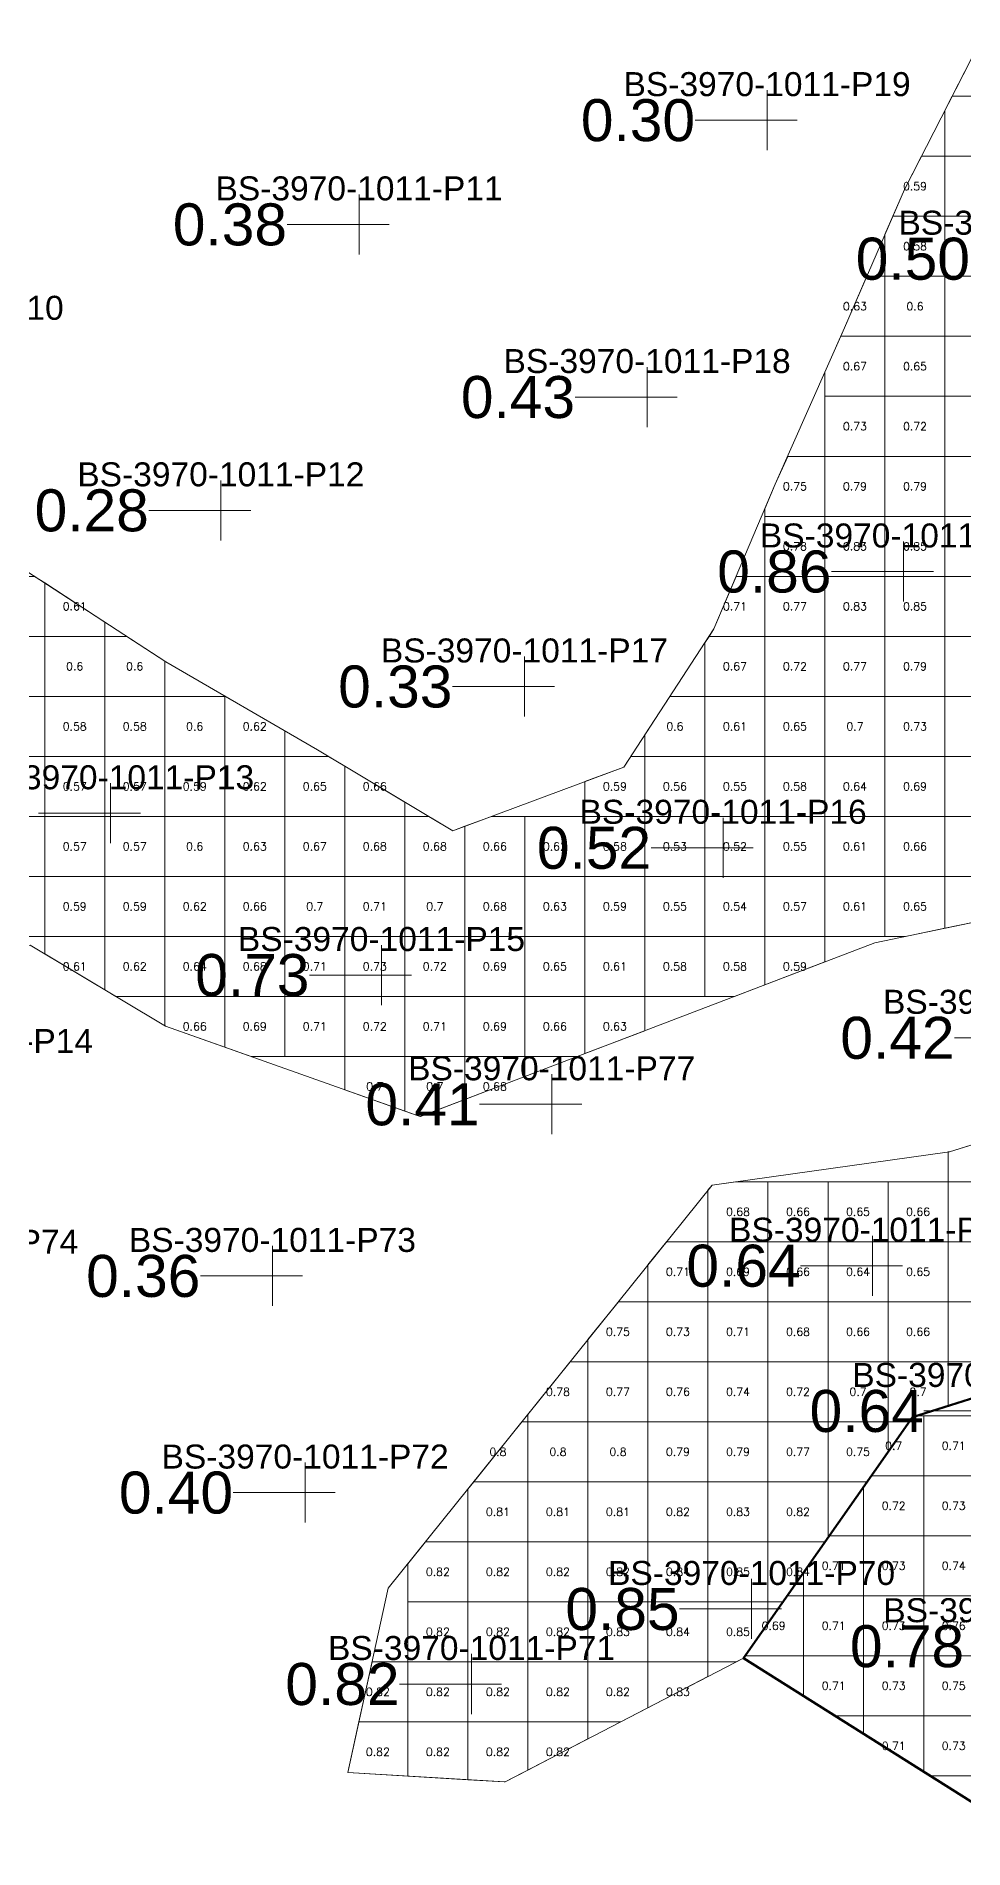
# Model space of a CAD drawing. Header units: inches. Extents: x 469759 to 470079, y 4349683 to 4349873.
# Drawn here: x 469783.58 to 469799.03, y 4349753.92 to 4349784.13 of the extents above; entities that cross this region are included whole.
import ezdxf
from ezdxf.enums import TextEntityAlignment as Align

# ---------------------------------------------------------------- set-up
doc = ezdxf.new("R2010")
doc.units = ezdxf.units.IN
doc.header["$MEASUREMENT"] = 0
for name, color, linetype, lineweight in [('孔口文字', 7, 'Continuous', 0), ('点', 7, 'Continuous', 0), ('爆区方格网', 7, 'Continuous', 0), ('线条', 7, 'Continuous', 0), ('钻孔', 7, 'Continuous', 0)]:
    doc.layers.add(name, color=color, linetype=linetype, lineweight=lineweight)
doc.styles.add('3dmine_textStyle_1', font='txt.shx', dxfattribs={"height": 1, "bigfont": 'gbcbig.shx'})
doc.styles.add('3dmine_textStyle_2', font='arial.ttf', dxfattribs={"height": 1})

msp = doc.modelspace()

# ---------------------------------------------------------------- hatches: boundary and pattern name
at = {"layer": '钻孔', "linetype": 'Continuous', "lineweight": 0, "true_color": 0x808080, "extrusion": (0, 1, 0)}
for points in [[(-469796.757, 3960.41), (-469795.757, 3960.41), (-469795.757, 3972.41), (-469796.757, 3972.41)], [(-469789.959, 3960.31), (-469788.959, 3960.31), (-469788.959, 3972.31), (-469789.959, 3972.31)], [(-469794.758, 3960.39), (-469793.758, 3960.39), (-469793.758, 3972.39), (-469794.758, 3972.39)], [(-469787.656, 3960.25), (-469786.656, 3960.25), (-469786.656, 3972.25), (-469787.656, 3972.25)], [(-469792.714, 3960.28), (-469791.714, 3960.28), (-469791.714, 3972.28), (-469792.714, 3972.28)], [(-469793.168, 3960.64), (-469792.168, 3960.64), (-469792.168, 3972.64), (-469793.168, 3972.64)], [(-469788.515, 3960.32), (-469787.515, 3960.32), (-469787.515, 3972.32), (-469788.515, 3972.32)], [(-469789.06, 3960.25), (-469788.06, 3960.25), (-469788.06, 3972.25), (-469789.06, 3972.25)]]:
    msp.add_hatch(color=8, dxfattribs=at).paths.add_polyline_path(points, flags=0)
at = {"layer": '钻孔', "linetype": 'Continuous', "lineweight": 0, "true_color": 0x00ffff, "extrusion": (0, 1, 0)}
for points in [[(-469799.029, 3959.64), (-469798.029, 3959.64), (-469798.029, 3972.64), (-469799.029, 3972.64)], [(-469785.819, 3960.01), (-469784.819, 3960.01), (-469784.819, 3972.01), (-469785.819, 3972.01)], [(-469796.025, 3960.44), (-469795.025, 3960.44), (-469795.025, 3972.44), (-469796.025, 3972.44)], [(-469790.332, 3959.99), (-469789.332, 3959.99), (-469789.332, 3971.99), (-469790.332, 3971.99)], [(-469798.515, 3960.88), (-469797.515, 3960.88), (-469797.515, 3972.88), (-469798.515, 3972.88)], [(-469796.499, 3960.69), (-469795.499, 3960.69), (-469795.499, 3972.69), (-469796.499, 3972.69)], [(-469791.833, 3960.33), (-469790.833, 3960.33), (-469790.833, 3972.33), (-469791.833, 3972.33)]]:
    msp.add_hatch(color=4, dxfattribs=at).paths.add_polyline_path(points, flags=0)

# ---------------------------------------------------------------- linework, layer by layer
at = {"color": 4, "linetype": 'Continuous', "lineweight": 0, "true_color": 0x00ffff}
for points, elevation in [([(469799.27, 4349783.96), (469798.047, 4349781.574), (469797.047, 4349779.268), (469795.894, 4349776.662), (469794.872, 4349774.25), (469793.37, 4349771.948), (469790.523, 4349770.888), (469788.267, 4349772.235), (469785.738, 4349773.703), (469783.181, 4349775.37), (469780.676, 4349776.758), (469780.949, 4349773.702), (469779.479, 4349770.037), (469778.32, 4349768.513), (469778.32, 4349768.513)], 3972.289), ([(469778.32, 4349768.513), (469779.831, 4349768.202), (469783.477, 4349768.981), (469785.733, 4349767.634), (469789.979, 4349766.126), (469797.553, 4349769.021), (469801.321, 4349769.803)], 3972.289), ([(469789.446, 4349758.265), (469788.771, 4349755.193), (469791.392, 4349755.038), (469795.365, 4349757.103), (469798.18, 4349761.115), (469799.201, 4349761.438), (469802.316, 4349762.423), (469805.674, 4349763.484), (469808.366, 4349764.758), (469806.853, 4349766.431), (469804.861, 4349767.396), (469801.301, 4349766.314), (469798.797, 4349765.539), (469794.841, 4349764.985), (469789.446, 4349758.265), (469789.446, 4349758.265)], 3972.29)]:
    msp.add_lwpolyline(points, dxfattribs=dict(at, elevation=elevation))
at = {"color": 5, "linetype": 'Continuous', "lineweight": 50, "elevation": 1987.297}
msp.add_lwpolyline([(469805.674, 4349763.484), (469798.18, 4349761.115), (469795.365, 4349757.103), (469800.409, 4349753.925)], dxfattribs=at)
at = {"layer": '点', "color": 138, "linetype": 'Continuous', "lineweight": 0, "true_color": 0x004c4c}
for points, elevation in [([(469795.757, 4349782.229), (469795.757, 4349783.229)], 3972.41), ([(469796.257, 4349782.729), (469795.257, 4349782.729)], 3972.41), ([(469788.959, 4349780.492), (469788.959, 4349781.492)], 3972.31), ([(469789.459, 4349780.992), (469788.459, 4349780.992)], 3972.31), ([(469793.758, 4349777.615), (469793.758, 4349778.615)], 3972.39), ([(469794.258, 4349778.115), (469793.258, 4349778.115)], 3972.39), ([(469786.656, 4349775.727), (469786.656, 4349776.727)], 3972.25), ([(469787.156, 4349776.227), (469786.156, 4349776.227)], 3972.25), ([(469798.029, 4349774.708), (469798.029, 4349775.708)], 3972.64), ([(469798.529, 4349775.208), (469797.529, 4349775.208)], 3972.64), ([(469791.714, 4349772.792), (469791.714, 4349773.792)], 3972.28), ([(469792.214, 4349773.292), (469791.214, 4349773.292)], 3972.28), ([(469784.819, 4349770.679), (469784.819, 4349771.679)], 3972.01), ([(469785.319, 4349771.179), (469784.319, 4349771.179)], 3972.01), ([(469795.025, 4349770.104), (469795.025, 4349771.104)], 3972.44), ([(469795.525, 4349770.604), (469794.525, 4349770.604)], 3972.44), ([(469789.332, 4349767.984), (469789.332, 4349768.984)], 3971.99), ([(469789.832, 4349768.484), (469788.832, 4349768.484)], 3971.99), ([(469792.168, 4349765.83), (469792.168, 4349766.83)], 3972.64), ([(469792.668, 4349766.33), (469791.668, 4349766.33)], 3972.64), ([(469787.515, 4349762.97), (469787.515, 4349763.97)], 3972.32), ([(469797.515, 4349763.14), (469797.515, 4349764.14)], 3972.88), ([(469798.015, 4349763.64), (469797.015, 4349763.64)], 3972.88), ([(469788.015, 4349763.47), (469787.015, 4349763.47)], 3972.32), ([(469788.06, 4349759.36), (469788.06, 4349760.36)], 3972.25), ([(469788.56, 4349759.86), (469787.56, 4349759.86)], 3972.25), ([(469795.499, 4349757.42), (469795.499, 4349758.42)], 3972.69), ([(469795.999, 4349757.92), (469794.999, 4349757.92)], 3972.69), ([(469790.833, 4349756.17), (469790.833, 4349757.17)], 3972.33), ([(469791.333, 4349756.67), (469790.333, 4349756.67)], 3972.33)]:
    msp.add_lwpolyline(points, dxfattribs=dict(at, elevation=elevation))
at = {"layer": '爆区方格网', "color": 4, "linetype": 'Continuous', "lineweight": 0, "true_color": 0x00ffff}
for points, elevation in [([(469799.721, 4349783.127), (469798.842, 4349783.127), (469799.27, 4349783.96), (469799.368, 4349784.127), (469799.721, 4349784.127), (469799.721, 4349783.127)], 3973.48), ([(469799.721, 4349782.127), (469798.721, 4349782.127), (469798.721, 4349782.889), (469798.842, 4349783.127), (469799.721, 4349783.127), (469799.721, 4349782.127)], 3973.48), ([(469798.721, 4349781.127), (469797.853, 4349781.127), (469798.047, 4349781.574), (469798.33, 4349782.127), (469798.721, 4349782.127), (469798.721, 4349781.127)], 3973.48), ([(469799.721, 4349781.127), (469798.721, 4349781.127), (469798.721, 4349782.127), (469799.721, 4349782.127), (469799.721, 4349781.127)], 3973.48), ([(469798.721, 4349780.127), (469797.721, 4349780.127), (469797.721, 4349780.822), (469797.853, 4349781.127), (469798.721, 4349781.127), (469798.721, 4349780.127)], 3973.48), ([(469799.721, 4349780.127), (469798.721, 4349780.127), (469798.721, 4349781.127), (469799.721, 4349781.127), (469799.721, 4349780.127)], 3973.48), ([(469797.721, 4349779.127), (469796.985, 4349779.127), (469797.047, 4349779.268), (469797.42, 4349780.127), (469797.721, 4349780.127), (469797.721, 4349779.127)], 3973.48), ([(469798.721, 4349779.127), (469797.721, 4349779.127), (469797.721, 4349780.127), (469798.721, 4349780.127), (469798.721, 4349779.127)], 3973.48), ([(469799.721, 4349779.127), (469798.721, 4349779.127), (469798.721, 4349780.127), (469799.721, 4349780.127), (469799.721, 4349779.127)], 3973.48), ([(469797.721, 4349778.127), (469796.721, 4349778.127), (469796.721, 4349778.53), (469796.985, 4349779.127), (469797.721, 4349779.127), (469797.721, 4349778.127)], 3973.48), ([(469798.721, 4349778.127), (469797.721, 4349778.127), (469797.721, 4349779.127), (469798.721, 4349779.127), (469798.721, 4349778.127)], 3973.48), ([(469799.721, 4349778.127), (469798.721, 4349778.127), (469798.721, 4349779.127), (469799.721, 4349779.127), (469799.721, 4349778.127)], 3973.48), ([(469797.721, 4349777.127), (469796.721, 4349777.127), (469796.721, 4349778.127), (469797.721, 4349778.127), (469797.721, 4349777.127)], 3973.48), ([(469798.721, 4349777.127), (469797.721, 4349777.127), (469797.721, 4349778.127), (469798.721, 4349778.127), (469798.721, 4349777.127)], 3973.48), ([(469799.721, 4349777.127), (469798.721, 4349777.127), (469798.721, 4349778.127), (469799.721, 4349778.127), (469799.721, 4349777.127)], 3973.48), ([(469796.721, 4349776.127), (469795.721, 4349776.127), (469795.721, 4349776.254), (469795.894, 4349776.662), (469796.1, 4349777.127), (469796.721, 4349777.127), (469796.721, 4349776.127)], 3973.48), ([(469797.721, 4349776.127), (469796.721, 4349776.127), (469796.721, 4349777.127), (469797.721, 4349777.127), (469797.721, 4349776.127)], 3973.48), ([(469798.721, 4349776.127), (469797.721, 4349776.127), (469797.721, 4349777.127), (469798.721, 4349777.127), (469798.721, 4349776.127)], 3973.48), ([(469799.721, 4349776.127), (469798.721, 4349776.127), (469798.721, 4349777.127), (469799.721, 4349777.127), (469799.721, 4349776.127)], 3973.48), ([(469796.721, 4349775.127), (469795.721, 4349775.127), (469795.721, 4349776.127), (469796.721, 4349776.127), (469796.721, 4349775.127)], 3973.48), ([(469797.721, 4349775.127), (469796.721, 4349775.127), (469796.721, 4349776.127), (469797.721, 4349776.127), (469797.721, 4349775.127)], 3973.48), ([(469798.721, 4349775.127), (469797.721, 4349775.127), (469797.721, 4349776.127), (469798.721, 4349776.127), (469798.721, 4349775.127)], 3973.48), ([(469799.721, 4349775.127), (469798.721, 4349775.127), (469798.721, 4349776.127), (469799.721, 4349776.127), (469799.721, 4349775.127)], 3973.48), ([(469783.721, 4349775.018), (469783.721, 4349774.127), (469782.721, 4349774.127), (469782.721, 4349775.127), (469783.554, 4349775.127), (469783.721, 4349775.018)], 3973.48), ([(469795.721, 4349774.127), (469794.791, 4349774.127), (469794.872, 4349774.25), (469795.243, 4349775.127), (469795.721, 4349775.127), (469795.721, 4349774.127)], 3973.48), ([(469796.721, 4349774.127), (469795.721, 4349774.127), (469795.721, 4349775.127), (469796.721, 4349775.127), (469796.721, 4349774.127)], 3973.48), ([(469797.721, 4349774.127), (469796.721, 4349774.127), (469796.721, 4349775.127), (469797.721, 4349775.127), (469797.721, 4349774.127)], 3973.48), ([(469798.721, 4349774.127), (469797.721, 4349774.127), (469797.721, 4349775.127), (469798.721, 4349775.127), (469798.721, 4349774.127)], 3973.48), ([(469799.721, 4349774.127), (469798.721, 4349774.127), (469798.721, 4349775.127), (469799.721, 4349775.127), (469799.721, 4349774.127)], 3973.48), ([(469784.721, 4349774.366), (469784.721, 4349774.127), (469783.721, 4349774.127), (469783.721, 4349775.018), (469784.721, 4349774.366)], 3973.48), ([(469783.721, 4349773.127), (469782.721, 4349773.127), (469782.721, 4349774.127), (469783.721, 4349774.127), (469783.721, 4349773.127)], 3973.48), ([(469784.721, 4349773.127), (469783.721, 4349773.127), (469783.721, 4349774.127), (469784.721, 4349774.127), (469784.721, 4349773.127)], 3973.48), ([(469785.721, 4349773.714), (469785.721, 4349773.127), (469784.721, 4349773.127), (469784.721, 4349774.127), (469785.087, 4349774.127), (469785.721, 4349773.714)], 3973.48), ([(469795.721, 4349773.127), (469794.721, 4349773.127), (469794.721, 4349774.019), (469794.791, 4349774.127), (469795.721, 4349774.127), (469795.721, 4349773.127)], 3973.48), ([(469796.721, 4349773.127), (469795.721, 4349773.127), (469795.721, 4349774.127), (469796.721, 4349774.127), (469796.721, 4349773.127)], 3973.48), ([(469797.721, 4349773.127), (469796.721, 4349773.127), (469796.721, 4349774.127), (469797.721, 4349774.127), (469797.721, 4349773.127)], 3973.48), ([(469798.721, 4349773.127), (469797.721, 4349773.127), (469797.721, 4349774.127), (469798.721, 4349774.127), (469798.721, 4349773.127)], 3973.48), ([(469799.721, 4349773.127), (469798.721, 4349773.127), (469798.721, 4349774.127), (469799.721, 4349774.127), (469799.721, 4349773.127)], 3973.48), ([(469783.721, 4349772.127), (469782.721, 4349772.127), (469782.721, 4349773.127), (469783.721, 4349773.127), (469783.721, 4349772.127)], 3973.48), ([(469784.721, 4349772.127), (469783.721, 4349772.127), (469783.721, 4349773.127), (469784.721, 4349773.127), (469784.721, 4349772.127)], 3973.48), ([(469785.721, 4349772.127), (469784.721, 4349772.127), (469784.721, 4349773.127), (469785.721, 4349773.127), (469785.721, 4349772.127)], 3973.48), ([(469786.721, 4349772.127), (469785.721, 4349772.127), (469785.721, 4349773.127), (469786.721, 4349773.127), (469786.721, 4349772.127)], 3973.48), ([(469787.721, 4349772.552), (469787.721, 4349772.127), (469786.721, 4349772.127), (469786.721, 4349773.127), (469786.73, 4349773.127), (469787.721, 4349772.552)], 3973.48), ([(469794.721, 4349772.127), (469793.721, 4349772.127), (469793.721, 4349772.486), (469794.139, 4349773.127), (469794.721, 4349773.127), (469794.721, 4349772.127)], 3973.48), ([(469795.721, 4349772.127), (469794.721, 4349772.127), (469794.721, 4349773.127), (469795.721, 4349773.127), (469795.721, 4349772.127)], 3973.48), ([(469796.721, 4349772.127), (469795.721, 4349772.127), (469795.721, 4349773.127), (469796.721, 4349773.127), (469796.721, 4349772.127)], 3973.48), ([(469797.721, 4349772.127), (469796.721, 4349772.127), (469796.721, 4349773.127), (469797.721, 4349773.127), (469797.721, 4349772.127)], 3973.48), ([(469798.721, 4349772.127), (469797.721, 4349772.127), (469797.721, 4349773.127), (469798.721, 4349773.127), (469798.721, 4349772.127)], 3973.48), ([(469799.721, 4349772.127), (469798.721, 4349772.127), (469798.721, 4349773.127), (469799.721, 4349773.127), (469799.721, 4349772.127)], 3973.48), ([(469783.721, 4349771.127), (469782.721, 4349771.127), (469782.721, 4349772.127), (469783.721, 4349772.127), (469783.721, 4349771.127)], 3973.48), ([(469784.721, 4349771.127), (469783.721, 4349771.127), (469783.721, 4349772.127), (469784.721, 4349772.127), (469784.721, 4349771.127)], 3973.48), ([(469785.721, 4349771.127), (469784.721, 4349771.127), (469784.721, 4349772.127), (469785.721, 4349772.127), (469785.721, 4349771.127)], 3973.48), ([(469786.721, 4349771.127), (469785.721, 4349771.127), (469785.721, 4349772.127), (469786.721, 4349772.127), (469786.721, 4349771.127)], 3973.48), ([(469787.721, 4349771.127), (469786.721, 4349771.127), (469786.721, 4349772.127), (469787.721, 4349772.127), (469787.721, 4349771.127)], 3973.48), ([(469788.721, 4349771.964), (469788.721, 4349771.127), (469787.721, 4349771.127), (469787.721, 4349772.127), (469788.448, 4349772.127), (469788.721, 4349771.964)], 3973.48), ([(469793.721, 4349771.127), (469792.721, 4349771.127), (469792.721, 4349771.706), (469793.37, 4349771.948), (469793.487, 4349772.127), (469793.721, 4349772.127), (469793.721, 4349771.127)], 3973.48), ([(469794.721, 4349771.127), (469793.721, 4349771.127), (469793.721, 4349772.127), (469794.721, 4349772.127), (469794.721, 4349771.127)], 3973.48), ([(469795.721, 4349771.127), (469794.721, 4349771.127), (469794.721, 4349772.127), (469795.721, 4349772.127), (469795.721, 4349771.127)], 3973.48), ([(469796.721, 4349771.127), (469795.721, 4349771.127), (469795.721, 4349772.127), (469796.721, 4349772.127), (469796.721, 4349771.127)], 3973.48), ([(469797.721, 4349771.127), (469796.721, 4349771.127), (469796.721, 4349772.127), (469797.721, 4349772.127), (469797.721, 4349771.127)], 3973.48), ([(469798.721, 4349771.127), (469797.721, 4349771.127), (469797.721, 4349772.127), (469798.721, 4349772.127), (469798.721, 4349771.127)], 3973.48), ([(469799.721, 4349771.127), (469798.721, 4349771.127), (469798.721, 4349772.127), (469799.721, 4349772.127), (469799.721, 4349771.127)], 3973.48), ([(469789.721, 4349771.367), (469789.721, 4349771.127), (469788.721, 4349771.127), (469788.721, 4349771.964), (469789.721, 4349771.367)], 3973.48), ([(469783.721, 4349770.127), (469782.721, 4349770.127), (469782.721, 4349771.127), (469783.721, 4349771.127), (469783.721, 4349770.127)], 3973.48), ([(469784.721, 4349770.127), (469783.721, 4349770.127), (469783.721, 4349771.127), (469784.721, 4349771.127), (469784.721, 4349770.127)], 3973.48), ([(469785.721, 4349770.127), (469784.721, 4349770.127), (469784.721, 4349771.127), (469785.721, 4349771.127), (469785.721, 4349770.127)], 3973.48), ([(469786.721, 4349770.127), (469785.721, 4349770.127), (469785.721, 4349771.127), (469786.721, 4349771.127), (469786.721, 4349770.127)], 3973.48), ([(469787.721, 4349770.127), (469786.721, 4349770.127), (469786.721, 4349771.127), (469787.721, 4349771.127), (469787.721, 4349770.127)], 3973.48), ([(469788.721, 4349770.127), (469787.721, 4349770.127), (469787.721, 4349771.127), (469788.721, 4349771.127), (469788.721, 4349770.127)], 3973.48), ([(469789.721, 4349770.127), (469788.721, 4349770.127), (469788.721, 4349771.127), (469789.721, 4349771.127), (469789.721, 4349770.127)], 3973.48), ([(469790.523, 4349770.888), (469790.721, 4349770.962), (469790.721, 4349770.127), (469789.721, 4349770.127), (469789.721, 4349771.127), (469790.123, 4349771.127), (469790.523, 4349770.888)], 3973.48), ([(469791.721, 4349770.127), (469790.721, 4349770.127), (469790.721, 4349770.962), (469791.164, 4349771.127), (469791.721, 4349771.127), (469791.721, 4349770.127)], 3973.48), ([(469792.721, 4349770.127), (469791.721, 4349770.127), (469791.721, 4349771.127), (469792.721, 4349771.127), (469792.721, 4349770.127)], 3973.48), ([(469793.721, 4349770.127), (469792.721, 4349770.127), (469792.721, 4349771.127), (469793.721, 4349771.127), (469793.721, 4349770.127)], 3973.48), ([(469794.721, 4349770.127), (469793.721, 4349770.127), (469793.721, 4349771.127), (469794.721, 4349771.127), (469794.721, 4349770.127)], 3973.48), ([(469795.721, 4349770.127), (469794.721, 4349770.127), (469794.721, 4349771.127), (469795.721, 4349771.127), (469795.721, 4349770.127)], 3973.48), ([(469796.721, 4349770.127), (469795.721, 4349770.127), (469795.721, 4349771.127), (469796.721, 4349771.127), (469796.721, 4349770.127)], 3973.48), ([(469797.721, 4349770.127), (469796.721, 4349770.127), (469796.721, 4349771.127), (469797.721, 4349771.127), (469797.721, 4349770.127)], 3973.48), ([(469798.721, 4349770.127), (469797.721, 4349770.127), (469797.721, 4349771.127), (469798.721, 4349771.127), (469798.721, 4349770.127)], 3973.48), ([(469799.721, 4349770.127), (469798.721, 4349770.127), (469798.721, 4349771.127), (469799.721, 4349771.127), (469799.721, 4349770.127)], 3973.48), ([(469783.721, 4349769.127), (469782.721, 4349769.127), (469782.721, 4349770.127), (469783.721, 4349770.127), (469783.721, 4349769.127)], 3973.48), ([(469784.721, 4349769.127), (469783.721, 4349769.127), (469783.721, 4349770.127), (469784.721, 4349770.127), (469784.721, 4349769.127)], 3973.48), ([(469785.721, 4349769.127), (469784.721, 4349769.127), (469784.721, 4349770.127), (469785.721, 4349770.127), (469785.721, 4349769.127)], 3973.48), ([(469786.721, 4349769.127), (469785.721, 4349769.127), (469785.721, 4349770.127), (469786.721, 4349770.127), (469786.721, 4349769.127)], 3973.48), ([(469787.721, 4349769.127), (469786.721, 4349769.127), (469786.721, 4349770.127), (469787.721, 4349770.127), (469787.721, 4349769.127)], 3973.48), ([(469788.721, 4349769.127), (469787.721, 4349769.127), (469787.721, 4349770.127), (469788.721, 4349770.127), (469788.721, 4349769.127)], 3973.48), ([(469789.721, 4349769.127), (469788.721, 4349769.127), (469788.721, 4349770.127), (469789.721, 4349770.127), (469789.721, 4349769.127)], 3973.48), ([(469790.721, 4349769.127), (469789.721, 4349769.127), (469789.721, 4349770.127), (469790.721, 4349770.127), (469790.721, 4349769.127)], 3973.48), ([(469791.721, 4349769.127), (469790.721, 4349769.127), (469790.721, 4349770.127), (469791.721, 4349770.127), (469791.721, 4349769.127)], 3973.48), ([(469792.721, 4349769.127), (469791.721, 4349769.127), (469791.721, 4349770.127), (469792.721, 4349770.127), (469792.721, 4349769.127)], 3973.48), ([(469793.721, 4349769.127), (469792.721, 4349769.127), (469792.721, 4349770.127), (469793.721, 4349770.127), (469793.721, 4349769.127)], 3973.48), ([(469794.721, 4349769.127), (469793.721, 4349769.127), (469793.721, 4349770.127), (469794.721, 4349770.127), (469794.721, 4349769.127)], 3973.48), ([(469795.721, 4349769.127), (469794.721, 4349769.127), (469794.721, 4349770.127), (469795.721, 4349770.127), (469795.721, 4349769.127)], 3973.48), ([(469796.721, 4349769.127), (469795.721, 4349769.127), (469795.721, 4349770.127), (469796.721, 4349770.127), (469796.721, 4349769.127)], 3973.48), ([(469797.721, 4349769.127), (469796.721, 4349769.127), (469796.721, 4349770.127), (469797.721, 4349770.127), (469797.721, 4349769.127)], 3973.48), ([(469798.721, 4349769.263), (469798.063, 4349769.127), (469797.721, 4349769.127), (469797.721, 4349770.127), (469798.721, 4349770.127), (469798.721, 4349769.263)], 3973.48), ([(469799.721, 4349769.471), (469798.721, 4349769.263), (469798.721, 4349770.127), (469799.721, 4349770.127), (469799.721, 4349769.471)], 3973.48), ([(469784.721, 4349768.239), (469783.721, 4349768.836), (469783.721, 4349769.127), (469784.721, 4349769.127), (469784.721, 4349768.239)], 3973.48), ([(469785.721, 4349768.127), (469784.908, 4349768.127), (469784.721, 4349768.239), (469784.721, 4349769.127), (469785.721, 4349769.127), (469785.721, 4349768.127)], 3973.48), ([(469786.721, 4349768.127), (469785.721, 4349768.127), (469785.721, 4349769.127), (469786.721, 4349769.127), (469786.721, 4349768.127)], 3973.48), ([(469787.721, 4349768.127), (469786.721, 4349768.127), (469786.721, 4349769.127), (469787.721, 4349769.127), (469787.721, 4349768.127)], 3973.48), ([(469788.721, 4349768.127), (469787.721, 4349768.127), (469787.721, 4349769.127), (469788.721, 4349769.127), (469788.721, 4349768.127)], 3973.48), ([(469789.721, 4349768.127), (469788.721, 4349768.127), (469788.721, 4349769.127), (469789.721, 4349769.127), (469789.721, 4349768.127)], 3973.48), ([(469790.721, 4349768.127), (469789.721, 4349768.127), (469789.721, 4349769.127), (469790.721, 4349769.127), (469790.721, 4349768.127)], 3973.48), ([(469791.721, 4349768.127), (469790.721, 4349768.127), (469790.721, 4349769.127), (469791.721, 4349769.127), (469791.721, 4349768.127)], 3973.48), ([(469792.721, 4349768.127), (469791.721, 4349768.127), (469791.721, 4349769.127), (469792.721, 4349769.127), (469792.721, 4349768.127)], 3973.48), ([(469793.721, 4349768.127), (469792.721, 4349768.127), (469792.721, 4349769.127), (469793.721, 4349769.127), (469793.721, 4349768.127)], 3973.48), ([(469794.721, 4349768.127), (469793.721, 4349768.127), (469793.721, 4349769.127), (469794.721, 4349769.127), (469794.721, 4349768.127)], 3973.48), ([(469795.721, 4349768.321), (469795.214, 4349768.127), (469794.721, 4349768.127), (469794.721, 4349769.127), (469795.721, 4349769.127), (469795.721, 4349768.321)], 3973.48), ([(469796.721, 4349768.703), (469795.721, 4349768.321), (469795.721, 4349769.127), (469796.721, 4349769.127), (469796.721, 4349768.703)], 3973.48), ([(469786.721, 4349767.283), (469785.733, 4349767.634), (469785.721, 4349767.642), (469785.721, 4349768.127), (469786.721, 4349768.127), (469786.721, 4349767.283)], 3973.48), ([(469787.721, 4349767.127), (469787.161, 4349767.127), (469786.721, 4349767.283), (469786.721, 4349768.127), (469787.721, 4349768.127), (469787.721, 4349767.127)], 3973.48), ([(469788.721, 4349767.127), (469787.721, 4349767.127), (469787.721, 4349768.127), (469788.721, 4349768.127), (469788.721, 4349767.127)], 3973.48), ([(469789.721, 4349767.127), (469788.721, 4349767.127), (469788.721, 4349768.127), (469789.721, 4349768.127), (469789.721, 4349767.127)], 3973.48), ([(469790.721, 4349767.127), (469789.721, 4349767.127), (469789.721, 4349768.127), (469790.721, 4349768.127), (469790.721, 4349767.127)], 3973.48), ([(469791.721, 4349767.127), (469790.721, 4349767.127), (469790.721, 4349768.127), (469791.721, 4349768.127), (469791.721, 4349767.127)], 3973.48), ([(469792.721, 4349767.174), (469792.597, 4349767.127), (469791.721, 4349767.127), (469791.721, 4349768.127), (469792.721, 4349768.127), (469792.721, 4349767.174)], 3973.48), ([(469793.721, 4349767.556), (469792.721, 4349767.174), (469792.721, 4349768.127), (469793.721, 4349768.127), (469793.721, 4349767.556)], 3973.48), ([(469789.721, 4349766.218), (469788.721, 4349766.573), (469788.721, 4349767.127), (469789.721, 4349767.127), (469789.721, 4349766.218)], 3973.48), ([(469790.721, 4349766.41), (469789.981, 4349766.127), (469789.976, 4349766.127), (469789.721, 4349766.218), (469789.721, 4349767.127), (469790.721, 4349767.127), (469790.721, 4349766.41)], 3973.48), ([(469791.721, 4349766.792), (469790.721, 4349766.41), (469790.721, 4349767.127), (469791.721, 4349767.127), (469791.721, 4349766.792)], 3973.48), ([(469799.772, 4349765.039), (469798.772, 4349765.039), (469798.772, 4349765.536), (469798.797, 4349765.539), (469799.772, 4349765.841), (469799.772, 4349765.039)], 3972.33), ([(469795.772, 4349764.039), (469794.772, 4349764.039), (469794.772, 4349764.899), (469794.841, 4349764.985), (469795.228, 4349765.039), (469795.772, 4349765.039), (469795.772, 4349764.039)], 3972.33), ([(469796.772, 4349764.039), (469795.772, 4349764.039), (469795.772, 4349765.039), (469796.772, 4349765.039), (469796.772, 4349764.039)], 3972.33), ([(469797.772, 4349764.039), (469796.772, 4349764.039), (469796.772, 4349765.039), (469797.772, 4349765.039), (469797.772, 4349764.039)], 3972.33), ([(469798.772, 4349764.039), (469797.772, 4349764.039), (469797.772, 4349765.039), (469798.772, 4349765.039), (469798.772, 4349764.039)], 3972.33), ([(469799.772, 4349764.039), (469798.772, 4349764.039), (469798.772, 4349765.039), (469799.772, 4349765.039), (469799.772, 4349764.039)], 3972.33), ([(469794.772, 4349763.039), (469793.772, 4349763.039), (469793.772, 4349763.654), (469794.082, 4349764.039), (469794.772, 4349764.039), (469794.772, 4349763.039)], 3972.33), ([(469795.772, 4349763.039), (469794.772, 4349763.039), (469794.772, 4349764.039), (469795.772, 4349764.039), (469795.772, 4349763.039)], 3972.33), ([(469796.772, 4349763.039), (469795.772, 4349763.039), (469795.772, 4349764.039), (469796.772, 4349764.039), (469796.772, 4349763.039)], 3972.33), ([(469797.772, 4349763.039), (469796.772, 4349763.039), (469796.772, 4349764.039), (469797.772, 4349764.039), (469797.772, 4349763.039)], 3972.33), ([(469798.772, 4349763.039), (469797.772, 4349763.039), (469797.772, 4349764.039), (469798.772, 4349764.039), (469798.772, 4349763.039)], 3972.33), ([(469799.772, 4349763.039), (469798.772, 4349763.039), (469798.772, 4349764.039), (469799.772, 4349764.039), (469799.772, 4349763.039)], 3972.33), ([(469793.772, 4349762.039), (469792.772, 4349762.039), (469792.772, 4349762.408), (469793.279, 4349763.039), (469793.772, 4349763.039), (469793.772, 4349762.039)], 3972.33), ([(469794.772, 4349762.039), (469793.772, 4349762.039), (469793.772, 4349763.039), (469794.772, 4349763.039), (469794.772, 4349762.039)], 3972.33), ([(469795.772, 4349762.039), (469794.772, 4349762.039), (469794.772, 4349763.039), (469795.772, 4349763.039), (469795.772, 4349762.039)], 3972.33), ([(469796.772, 4349762.039), (469795.772, 4349762.039), (469795.772, 4349763.039), (469796.772, 4349763.039), (469796.772, 4349762.039)], 3972.33), ([(469797.772, 4349762.039), (469796.772, 4349762.039), (469796.772, 4349763.039), (469797.772, 4349763.039), (469797.772, 4349762.039)], 3972.33), ([(469798.772, 4349762.039), (469797.772, 4349762.039), (469797.772, 4349763.039), (469798.772, 4349763.039), (469798.772, 4349762.039)], 3972.33), ([(469799.772, 4349762.039), (469798.772, 4349762.039), (469798.772, 4349763.039), (469799.772, 4349763.039), (469799.772, 4349762.039)], 3972.33), ([(469792.772, 4349761.039), (469791.772, 4349761.039), (469791.772, 4349761.163), (469792.476, 4349762.039), (469792.772, 4349762.039), (469792.772, 4349761.039)], 3972.33), ([(469793.772, 4349761.039), (469792.772, 4349761.039), (469792.772, 4349762.039), (469793.772, 4349762.039), (469793.772, 4349761.039)], 3972.33), ([(469794.772, 4349761.039), (469793.772, 4349761.039), (469793.772, 4349762.039), (469794.772, 4349762.039), (469794.772, 4349761.039)], 3972.33), ([(469795.772, 4349761.039), (469794.772, 4349761.039), (469794.772, 4349762.039), (469795.772, 4349762.039), (469795.772, 4349761.039)], 3972.33), ([(469796.772, 4349761.039), (469795.772, 4349761.039), (469795.772, 4349762.039), (469796.772, 4349762.039), (469796.772, 4349761.039)], 3972.33), ([(469797.772, 4349761.039), (469796.772, 4349761.039), (469796.772, 4349762.039), (469797.772, 4349762.039), (469797.772, 4349761.039)], 3972.33), ([(469798.772, 4349761.303), (469798.18, 4349761.115), (469798.126, 4349761.039), (469797.772, 4349761.039), (469797.772, 4349762.039), (469798.772, 4349762.039), (469798.772, 4349761.303)], 3972.33), ([(469799.772, 4349761.619), (469799.201, 4349761.438), (469798.772, 4349761.303), (469798.772, 4349762.039), (469799.772, 4349762.039), (469799.772, 4349761.619)], 3972.33), ([(469791.772, 4349760.039), (469790.871, 4349760.039), (469791.673, 4349761.039), (469791.772, 4349761.039), (469791.772, 4349760.039)], 3972.33), ([(469792.772, 4349760.039), (469791.772, 4349760.039), (469791.772, 4349761.039), (469792.772, 4349761.039), (469792.772, 4349760.039)], 3972.33), ([(469793.772, 4349760.039), (469792.772, 4349760.039), (469792.772, 4349761.039), (469793.772, 4349761.039), (469793.772, 4349760.039)], 3972.33), ([(469794.772, 4349760.039), (469793.772, 4349760.039), (469793.772, 4349761.039), (469794.772, 4349761.039), (469794.772, 4349760.039)], 3972.33), ([(469795.772, 4349760.039), (469794.772, 4349760.039), (469794.772, 4349761.039), (469795.772, 4349761.039), (469795.772, 4349760.039)], 3972.33), ([(469796.772, 4349760.039), (469795.772, 4349760.039), (469795.772, 4349761.039), (469796.772, 4349761.039), (469796.772, 4349760.039)], 3972.33), ([(469797.772, 4349760.535), (469797.425, 4349760.039), (469796.772, 4349760.039), (469796.772, 4349761.039), (469797.772, 4349761.039), (469797.772, 4349760.535)], 3972.33), ([(469798.366, 4349760.14), (469797.495, 4349760.14), (469798.18, 4349761.115), (469798.257, 4349761.14), (469798.366, 4349761.14), (469798.366, 4349760.14)], 3972.76), ([(469799.366, 4349760.14), (469798.366, 4349760.14), (469798.366, 4349761.14), (469799.366, 4349761.14), (469799.366, 4349760.14)], 3972.76), ([(469791.772, 4349759.039), (469790.772, 4349759.039), (469790.772, 4349759.917), (469790.871, 4349760.039), (469791.772, 4349760.039), (469791.772, 4349759.039)], 3972.33), ([(469792.772, 4349759.039), (469791.772, 4349759.039), (469791.772, 4349760.039), (469792.772, 4349760.039), (469792.772, 4349759.039)], 3972.33), ([(469793.772, 4349759.039), (469792.772, 4349759.039), (469792.772, 4349760.039), (469793.772, 4349760.039), (469793.772, 4349759.039)], 3972.33), ([(469794.772, 4349759.039), (469793.772, 4349759.039), (469793.772, 4349760.039), (469794.772, 4349760.039), (469794.772, 4349759.039)], 3972.33), ([(469795.772, 4349759.039), (469794.772, 4349759.039), (469794.772, 4349760.039), (469795.772, 4349760.039), (469795.772, 4349759.039)], 3972.33), ([(469796.772, 4349759.109), (469796.724, 4349759.039), (469795.772, 4349759.039), (469795.772, 4349760.039), (469796.772, 4349760.039), (469796.772, 4349759.109)], 3972.33), ([(469798.366, 4349759.14), (469797.366, 4349759.14), (469797.366, 4349759.955), (469797.495, 4349760.14), (469798.366, 4349760.14), (469798.366, 4349759.14)], 3972.76), ([(469799.366, 4349759.14), (469798.366, 4349759.14), (469798.366, 4349760.14), (469799.366, 4349760.14), (469799.366, 4349759.14)], 3972.76), ([(469790.772, 4349758.039), (469789.772, 4349758.039), (469789.772, 4349758.671), (469790.068, 4349759.039), (469790.772, 4349759.039), (469790.772, 4349758.039)], 3972.33), ([(469791.772, 4349758.039), (469790.772, 4349758.039), (469790.772, 4349759.039), (469791.772, 4349759.039), (469791.772, 4349758.039)], 3972.33), ([(469792.772, 4349758.039), (469791.772, 4349758.039), (469791.772, 4349759.039), (469792.772, 4349759.039), (469792.772, 4349758.039)], 3972.33), ([(469793.772, 4349758.039), (469792.772, 4349758.039), (469792.772, 4349759.039), (469793.772, 4349759.039), (469793.772, 4349758.039)], 3972.33), ([(469794.772, 4349758.039), (469793.772, 4349758.039), (469793.772, 4349759.039), (469794.772, 4349759.039), (469794.772, 4349758.039)], 3972.33), ([(469795.772, 4349758.039), (469794.772, 4349758.039), (469794.772, 4349759.039), (469795.772, 4349759.039), (469795.772, 4349758.039)], 3972.33), ([(469796.022, 4349758.039), (469795.772, 4349758.039), (469795.772, 4349759.039), (469796.724, 4349759.039), (469796.022, 4349758.039)], 3972.33), ([(469797.366, 4349758.14), (469796.366, 4349758.14), (469796.366, 4349758.53), (469796.794, 4349759.14), (469797.366, 4349759.14), (469797.366, 4349758.14)], 3972.76), ([(469798.366, 4349758.14), (469797.366, 4349758.14), (469797.366, 4349759.14), (469798.366, 4349759.14), (469798.366, 4349758.14)], 3972.76), ([(469799.366, 4349758.14), (469798.366, 4349758.14), (469798.366, 4349759.14), (469799.366, 4349759.14), (469799.366, 4349758.14)], 3972.76), ([(469796.366, 4349757.14), (469795.391, 4349757.14), (469796.093, 4349758.14), (469796.366, 4349758.14), (469796.366, 4349757.14)], 3972.76), ([(469797.366, 4349757.14), (469796.366, 4349757.14), (469796.366, 4349758.14), (469797.366, 4349758.14), (469797.366, 4349757.14)], 3972.76), ([(469798.366, 4349757.14), (469797.366, 4349757.14), (469797.366, 4349758.14), (469798.366, 4349758.14), (469798.366, 4349757.14)], 3972.76), ([(469799.366, 4349757.14), (469798.366, 4349757.14), (469798.366, 4349758.14), (469799.366, 4349758.14), (469799.366, 4349757.14)], 3972.76), ([(469790.772, 4349757.039), (469789.772, 4349757.039), (469789.772, 4349758.039), (469790.772, 4349758.039), (469790.772, 4349757.039)], 3972.33), ([(469791.772, 4349757.039), (469790.772, 4349757.039), (469790.772, 4349758.039), (469791.772, 4349758.039), (469791.772, 4349757.039)], 3972.33), ([(469792.772, 4349757.039), (469791.772, 4349757.039), (469791.772, 4349758.039), (469792.772, 4349758.039), (469792.772, 4349757.039)], 3972.33), ([(469793.772, 4349757.039), (469792.772, 4349757.039), (469792.772, 4349758.039), (469793.772, 4349758.039), (469793.772, 4349757.039)], 3972.33), ([(469794.772, 4349757.039), (469793.772, 4349757.039), (469793.772, 4349758.039), (469794.772, 4349758.039), (469794.772, 4349757.039)], 3972.33), ([(469795.772, 4349757.683), (469795.365, 4349757.103), (469795.243, 4349757.039), (469794.772, 4349757.039), (469794.772, 4349758.039), (469795.772, 4349758.039), (469795.772, 4349757.683)], 3972.33), ([(469789.772, 4349756.039), (469788.957, 4349756.039), (469789.177, 4349757.039), (469789.772, 4349757.039), (469789.772, 4349756.039)], 3972.33), ([(469790.772, 4349756.039), (469789.772, 4349756.039), (469789.772, 4349757.039), (469790.772, 4349757.039), (469790.772, 4349756.039)], 3972.33), ([(469791.772, 4349756.039), (469790.772, 4349756.039), (469790.772, 4349757.039), (469791.772, 4349757.039), (469791.772, 4349756.039)], 3972.33), ([(469792.772, 4349756.039), (469791.772, 4349756.039), (469791.772, 4349757.039), (469792.772, 4349757.039), (469792.772, 4349756.039)], 3972.33), ([(469793.772, 4349756.275), (469793.318, 4349756.039), (469792.772, 4349756.039), (469792.772, 4349757.039), (469793.772, 4349757.039), (469793.772, 4349756.275)], 3972.33), ([(469794.772, 4349756.795), (469793.772, 4349756.275), (469793.772, 4349757.039), (469794.772, 4349757.039), (469794.772, 4349756.795)], 3972.33), ([(469797.366, 4349756.14), (469796.894, 4349756.14), (469796.366, 4349756.472), (469796.366, 4349757.14), (469797.366, 4349757.14), (469797.366, 4349756.14)], 3972.76), ([(469798.366, 4349756.14), (469797.366, 4349756.14), (469797.366, 4349757.14), (469798.366, 4349757.14), (469798.366, 4349756.14)], 3972.76), ([(469799.366, 4349756.14), (469798.366, 4349756.14), (469798.366, 4349757.14), (469799.366, 4349757.14), (469799.366, 4349756.14)], 3972.76), ([(469789.772, 4349755.134), (469788.772, 4349755.193), (469788.772, 4349755.198), (469788.957, 4349756.039), (469789.772, 4349756.039), (469789.772, 4349755.134)], 3972.33), ([(469790.772, 4349755.075), (469789.772, 4349755.134), (469789.772, 4349756.039), (469790.772, 4349756.039), (469790.772, 4349755.075)], 3972.33), ([(469791.772, 4349755.236), (469791.394, 4349755.039), (469791.375, 4349755.039), (469790.772, 4349755.075), (469790.772, 4349756.039), (469791.772, 4349756.039), (469791.772, 4349755.236)], 3972.33), ([(469792.772, 4349755.756), (469791.772, 4349755.236), (469791.772, 4349756.039), (469792.772, 4349756.039), (469792.772, 4349755.756)], 3972.33), ([(469798.366, 4349755.212), (469797.366, 4349755.842), (469797.366, 4349756.14), (469798.366, 4349756.14), (469798.366, 4349755.212)], 3972.76), ([(469799.366, 4349755.14), (469798.481, 4349755.14), (469798.366, 4349755.212), (469798.366, 4349756.14), (469799.366, 4349756.14), (469799.366, 4349755.14)], 3972.76)]:
    msp.add_lwpolyline(points, dxfattribs=dict(at, elevation=elevation))
at = {"layer": '线条', "color": 138, "linetype": 'Continuous', "lineweight": 0, "true_color": 0x004c4c}
for points, elevation in [([(469795.757, 4349782.729), (469795.757, 4349782.729), (469795.757, 4349782.729)], 3972.41), ([(469788.959, 4349780.992), (469788.959, 4349780.992), (469788.959, 4349780.992)], 3972.31), ([(469793.758, 4349778.115), (469793.758, 4349778.115), (469793.758, 4349778.115)], 3972.39), ([(469786.656, 4349776.227), (469786.656, 4349776.227), (469786.656, 4349776.227)], 3972.25), ([(469798.029, 4349775.208), (469798.029, 4349775.208), (469798.029, 4349775.208)], 3972.64), ([(469791.714, 4349773.292), (469791.714, 4349773.292), (469791.714, 4349773.292)], 3972.28), ([(469784.819, 4349771.179), (469784.819, 4349771.179), (469784.819, 4349771.179)], 3972.01), ([(469795.025, 4349770.604), (469795.025, 4349770.604), (469795.025, 4349770.604)], 3972.44), ([(469789.332, 4349768.484), (469789.332, 4349768.484), (469789.332, 4349768.484)], 3971.99), ([(469792.168, 4349766.33), (469792.168, 4349766.33), (469792.168, 4349766.33)], 3972.64), ([(469797.515, 4349763.64), (469797.515, 4349763.64), (469797.515, 4349763.64)], 3972.88), ([(469787.515, 4349763.47), (469787.515, 4349763.47), (469787.515, 4349763.47)], 3972.32), ([(469788.06, 4349759.86), (469788.06, 4349759.86), (469788.06, 4349759.86)], 3972.25), ([(469795.499, 4349757.92), (469795.499, 4349757.92), (469795.499, 4349757.92)], 3972.69), ([(469790.833, 4349756.67), (469790.833, 4349756.67), (469790.833, 4349756.67)], 3972.33)]:
    msp.add_lwpolyline(points, dxfattribs=dict(at, elevation=elevation))
at = {"layer": '钻孔', "color": 8, "linetype": 'Continuous', "lineweight": 0, "true_color": 0x808080}
for points, elevation in [([(469795.757, 4349782.729), (469794.557, 4349782.729)], 3972.41), ([(469795.757, 4349782.729), (469794.557, 4349782.729)], 3960.41), ([(469788.959, 4349780.992), (469787.759, 4349780.992)], 3972.31), ([(469788.959, 4349780.992), (469787.759, 4349780.992)], 3960.31), ([(469793.758, 4349778.115), (469792.558, 4349778.115)], 3972.39), ([(469793.758, 4349778.115), (469792.558, 4349778.115)], 3960.39), ([(469786.656, 4349776.227), (469785.456, 4349776.227)], 3972.25), ([(469786.656, 4349776.227), (469785.456, 4349776.227)], 3960.25), ([(469791.714, 4349773.292), (469790.514, 4349773.292)], 3972.28), ([(469791.714, 4349773.292), (469790.514, 4349773.292)], 3960.28), ([(469800.08, 4349767.438), (469798.88, 4349767.438)], 3972.77), ([(469800.08, 4349767.438), (469798.88, 4349767.438)], 3959.77), ([(469792.168, 4349766.33), (469790.968, 4349766.33)], 3972.64), ([(469792.168, 4349766.33), (469790.968, 4349766.33)], 3960.64), ([(469787.515, 4349763.47), (469786.315, 4349763.47)], 3972.32), ([(469787.515, 4349763.47), (469786.315, 4349763.47)], 3960.32), ([(469788.06, 4349759.86), (469786.86, 4349759.86)], 3972.25), ([(469788.06, 4349759.86), (469786.86, 4349759.86)], 3960.25)]:
    msp.add_lwpolyline(points, dxfattribs=dict(at, elevation=elevation))
at = {"layer": '钻孔', "color": 4, "linetype": 'Continuous', "lineweight": 0, "true_color": 0x00ffff}
for points, elevation in [([(469798.029, 4349775.208), (469796.829, 4349775.208)], 3972.64), ([(469798.029, 4349775.208), (469796.829, 4349775.208)], 3959.64), ([(469784.819, 4349771.179), (469783.619, 4349771.179)], 3972.01), ([(469784.819, 4349771.179), (469783.619, 4349771.179)], 3960.01), ([(469795.025, 4349770.604), (469793.825, 4349770.604)], 3972.44), ([(469795.025, 4349770.604), (469793.825, 4349770.604)], 3960.44), ([(469789.332, 4349768.484), (469788.132, 4349768.484)], 3971.99), ([(469789.332, 4349768.484), (469788.132, 4349768.484)], 3959.99), ([(469797.515, 4349763.64), (469796.315, 4349763.64)], 3972.88), ([(469797.515, 4349763.64), (469796.315, 4349763.64)], 3960.88), ([(469799.568, 4349761.22), (469798.368, 4349761.22)], 3972.97), ([(469799.568, 4349761.22), (469798.368, 4349761.22)], 3960.97), ([(469795.499, 4349757.92), (469794.299, 4349757.92)], 3972.69), ([(469795.499, 4349757.92), (469794.299, 4349757.92)], 3960.69), ([(469790.833, 4349756.67), (469789.633, 4349756.67)], 3972.33), ([(469790.833, 4349756.67), (469789.633, 4349756.67)], 3960.33)]:
    msp.add_lwpolyline(points, dxfattribs=dict(at, elevation=elevation))

# ---------------------------------------------------------------- texts
at = {"color": 4, "linetype": 'Continuous', "lineweight": 0, "true_color": 0x00ffff, "style": '3dmine_textStyle_1'}
for s, p in [('0.59', (469798.221, 4349781.627, 3973.48)), ('0.58', (469798.221, 4349780.627, 3973.48)), ('0.63', (469797.221, 4349779.627, 3973.48)), ('0.6', (469798.221, 4349779.627, 3973.48)), ('0.67', (469797.221, 4349778.627, 3973.48)), ('0.65', (469798.221, 4349778.627, 3973.48)), ('0.73', (469797.221, 4349777.627, 3973.48)), ('0.72', (469798.221, 4349777.627, 3973.48)), ('0.75', (469796.221, 4349776.627, 3973.48)), ('0.79', (469797.221, 4349776.627, 3973.48)), ('0.79', (469798.221, 4349776.627, 3973.48)), ('0.78', (469796.221, 4349775.627, 3973.48)), ('0.83', (469797.221, 4349775.627, 3973.48)), ('0.85', (469798.221, 4349775.627, 3973.48)), ('0.61', (469784.221, 4349774.627, 3973.48)), ('0.71', (469795.221, 4349774.627, 3973.48)), ('0.77', (469796.221, 4349774.627, 3973.48)), ('0.83', (469797.221, 4349774.627, 3973.48)), ('0.85', (469798.221, 4349774.627, 3973.48)), ('0.6', (469784.221, 4349773.627, 3973.48)), ('0.6', (469785.221, 4349773.627, 3973.48)), ('0.67', (469795.221, 4349773.627, 3973.48)), ('0.72', (469796.221, 4349773.627, 3973.48)), ('0.77', (469797.221, 4349773.627, 3973.48)), ('0.79', (469798.221, 4349773.627, 3973.48)), ('0.58', (469784.221, 4349772.627, 3973.48)), ('0.58', (469785.221, 4349772.627, 3973.48)), ('0.6', (469786.221, 4349772.627, 3973.48)), ('0.62', (469787.221, 4349772.627, 3973.48)), ('0.6', (469794.221, 4349772.627, 3973.48)), ('0.61', (469795.221, 4349772.627, 3973.48)), ('0.65', (469796.221, 4349772.627, 3973.48)), ('0.7', (469797.221, 4349772.627, 3973.48)), ('0.73', (469798.221, 4349772.627, 3973.48)), ('0.57', (469784.221, 4349771.627, 3973.48)), ('0.57', (469785.221, 4349771.627, 3973.48)), ('0.59', (469786.221, 4349771.627, 3973.48)), ('0.62', (469787.221, 4349771.627, 3973.48)), ('0.65', (469788.221, 4349771.627, 3973.48)), ('0.66', (469789.221, 4349771.627, 3973.48)), ('0.59', (469793.221, 4349771.627, 3973.48)), ('0.56', (469794.221, 4349771.627, 3973.48)), ('0.55', (469795.221, 4349771.627, 3973.48)), ('0.58', (469796.221, 4349771.627, 3973.48)), ('0.64', (469797.221, 4349771.627, 3973.48)), ('0.69', (469798.221, 4349771.627, 3973.48)), ('0.57', (469784.221, 4349770.627, 3973.48)), ('0.57', (469785.221, 4349770.627, 3973.48)), ('0.6', (469786.221, 4349770.627, 3973.48)), ('0.63', (469787.221, 4349770.627, 3973.48)), ('0.67', (469788.221, 4349770.627, 3973.48)), ('0.68', (469789.221, 4349770.627, 3973.48)), ('0.68', (469790.221, 4349770.627, 3973.48)), ('0.66', (469791.221, 4349770.627, 3973.48)), ('0.62', (469792.221, 4349770.627, 3973.48)), ('0.58', (469793.221, 4349770.627, 3973.48)), ('0.53', (469794.221, 4349770.627, 3973.48)), ('0.52', (469795.221, 4349770.627, 3973.48)), ('0.55', (469796.221, 4349770.627, 3973.48)), ('0.61', (469797.221, 4349770.627, 3973.48)), ('0.66', (469798.221, 4349770.627, 3973.48)), ('0.59', (469784.221, 4349769.627, 3973.48)), ('0.59', (469785.221, 4349769.627, 3973.48)), ('0.62', (469786.221, 4349769.627, 3973.48)), ('0.66', (469787.221, 4349769.627, 3973.48)), ('0.7', (469788.221, 4349769.627, 3973.48)), ('0.71', (469789.221, 4349769.627, 3973.48)), ('0.7', (469790.221, 4349769.627, 3973.48)), ('0.68', (469791.221, 4349769.627, 3973.48)), ('0.63', (469792.221, 4349769.627, 3973.48)), ('0.59', (469793.221, 4349769.627, 3973.48)), ('0.55', (469794.221, 4349769.627, 3973.48)), ('0.54', (469795.221, 4349769.627, 3973.48)), ('0.57', (469796.221, 4349769.627, 3973.48)), ('0.61', (469797.221, 4349769.627, 3973.48)), ('0.65', (469798.221, 4349769.627, 3973.48)), ('0.61', (469784.221, 4349768.627, 3973.48)), ('0.62', (469785.221, 4349768.627, 3973.48)), ('0.64', (469786.221, 4349768.627, 3973.48)), ('0.68', (469787.221, 4349768.627, 3973.48)), ('0.71', (469788.221, 4349768.627, 3973.48)), ('0.73', (469789.221, 4349768.627, 3973.48)), ('0.72', (469790.221, 4349768.627, 3973.48)), ('0.69', (469791.221, 4349768.627, 3973.48)), ('0.65', (469792.221, 4349768.627, 3973.48)), ('0.61', (469793.221, 4349768.627, 3973.48)), ('0.58', (469794.221, 4349768.627, 3973.48)), ('0.58', (469795.221, 4349768.627, 3973.48)), ('0.59', (469796.221, 4349768.627, 3973.48)), ('0.66', (469786.221, 4349767.627, 3973.48)), ('0.69', (469787.221, 4349767.627, 3973.48)), ('0.71', (469788.221, 4349767.627, 3973.48)), ('0.72', (469789.221, 4349767.627, 3973.48)), ('0.71', (469790.221, 4349767.627, 3973.48)), ('0.69', (469791.221, 4349767.627, 3973.48)), ('0.66', (469792.221, 4349767.627, 3973.48)), ('0.63', (469793.221, 4349767.627, 3973.48)), ('0.7', (469789.221, 4349766.627, 3973.48)), ('0.7', (469790.221, 4349766.627, 3973.48)), ('0.68', (469791.221, 4349766.627, 3973.48)), ('0.68', (469795.272, 4349764.539, 3972.33)), ('0.66', (469796.272, 4349764.539, 3972.33)), ('0.65', (469797.272, 4349764.539, 3972.33)), ('0.66', (469798.272, 4349764.539, 3972.33)), ('0.71', (469794.272, 4349763.539, 3972.33)), ('0.69', (469795.272, 4349763.539, 3972.33)), ('0.66', (469796.272, 4349763.539, 3972.33)), ('0.64', (469797.272, 4349763.539, 3972.33)), ('0.65', (469798.272, 4349763.539, 3972.33)), ('0.75', (469793.272, 4349762.539, 3972.33)), ('0.73', (469794.272, 4349762.539, 3972.33)), ('0.71', (469795.272, 4349762.539, 3972.33)), ('0.68', (469796.272, 4349762.539, 3972.33)), ('0.66', (469797.272, 4349762.539, 3972.33)), ('0.66', (469798.272, 4349762.539, 3972.33)), ('0.78', (469792.272, 4349761.539, 3972.33)), ('0.77', (469793.272, 4349761.539, 3972.33)), ('0.76', (469794.272, 4349761.539, 3972.33)), ('0.74', (469795.272, 4349761.539, 3972.33)), ('0.72', (469796.272, 4349761.539, 3972.33)), ('0.7', (469797.272, 4349761.539, 3972.33)), ('0.7', (469798.272, 4349761.539, 3972.33)), ('0.8', (469791.272, 4349760.539, 3972.33)), ('0.8', (469792.272, 4349760.539, 3972.33)), ('0.8', (469793.272, 4349760.539, 3972.33)), ('0.79', (469794.272, 4349760.539, 3972.33)), ('0.79', (469795.272, 4349760.539, 3972.33)), ('0.77', (469796.272, 4349760.539, 3972.33)), ('0.75', (469797.272, 4349760.539, 3972.33)), ('0.7', (469797.866, 4349760.64, 3972.76)), ('0.71', (469798.866, 4349760.64, 3972.76)), ('0.72', (469797.866, 4349759.64, 3972.76)), ('0.73', (469798.866, 4349759.64, 3972.76)), ('0.81', (469791.272, 4349759.539, 3972.33)), ('0.81', (469792.272, 4349759.539, 3972.33)), ('0.81', (469793.272, 4349759.539, 3972.33)), ('0.82', (469794.272, 4349759.539, 3972.33)), ('0.83', (469795.272, 4349759.539, 3972.33)), ('0.82', (469796.272, 4349759.539, 3972.33)), ('0.82', (469790.272, 4349758.539, 3972.33)), ('0.82', (469791.272, 4349758.539, 3972.33)), ('0.82', (469792.272, 4349758.539, 3972.33)), ('0.82', (469793.272, 4349758.539, 3972.33)), ('0.84', (469794.272, 4349758.539, 3972.33)), ('0.85', (469795.272, 4349758.539, 3972.33)), ('0.84', (469796.272, 4349758.539, 3972.33)), ('0.71', (469796.866, 4349758.64, 3972.76)), ('0.73', (469797.866, 4349758.64, 3972.76)), ('0.74', (469798.866, 4349758.64, 3972.76)), ('0.82', (469790.272, 4349757.539, 3972.33)), ('0.82', (469791.272, 4349757.539, 3972.33)), ('0.82', (469792.272, 4349757.539, 3972.33)), ('0.83', (469793.272, 4349757.539, 3972.33)), ('0.84', (469794.272, 4349757.539, 3972.33)), ('0.85', (469795.272, 4349757.539, 3972.33)), ('0.69', (469795.866, 4349757.64, 3972.76)), ('0.71', (469796.866, 4349757.64, 3972.76)), ('0.73', (469797.866, 4349757.64, 3972.76)), ('0.76', (469798.866, 4349757.64, 3972.76)), ('0.71', (469796.866, 4349756.64, 3972.76)), ('0.73', (469797.866, 4349756.64, 3972.76)), ('0.75', (469798.866, 4349756.64, 3972.76)), ('0.82', (469789.272, 4349756.539, 3972.33)), ('0.82', (469790.272, 4349756.539, 3972.33)), ('0.82', (469791.272, 4349756.539, 3972.33)), ('0.82', (469792.272, 4349756.539, 3972.33)), ('0.82', (469793.272, 4349756.539, 3972.33)), ('0.83', (469794.272, 4349756.539, 3972.33)), ('0.82', (469789.272, 4349755.539, 3972.33)), ('0.82', (469790.272, 4349755.539, 3972.33)), ('0.82', (469791.272, 4349755.539, 3972.33)), ('0.82', (469792.272, 4349755.539, 3972.33)), ('0.71', (469797.866, 4349755.64, 3972.76))]:
    msp.add_text(s, height=0.1333, dxfattribs=at).set_placement(p, align=Align.MIDDLE_CENTER)
at = {"color": 4, "linetype": 'Continuous', "lineweight": 0, "style": '3dmine_textStyle_1'}
msp.add_text('0.73', height=0.1333, dxfattribs=at).set_placement((469798.866, 4349755.64, 3972.76), align=Align.MIDDLE_CENTER)
at = {"layer": '孔口文字', "color": 138, "linetype": 'Continuous', "lineweight": 0, "true_color": 0x004c4c, "style": '3dmine_textStyle_2'}
for s, p in [('BS-3970-1011-P19', (469795.757, 4349783.129, 3972.41)), ('BS-3970-1011-P11', (469788.959, 4349781.392, 3972.31)), ('BS-3970-1011-P20', (469800.337, 4349780.82, 3972.65)), ('BS-3970-1011-P10', (469781.646, 4349779.402, 3972.24)), ('BS-3970-1011-P18', (469793.758, 4349778.515, 3972.39)), ('BS-3970-1011-P12', (469786.656, 4349776.627, 3972.25)), ('BS-3970-1011-P37', (469798.029, 4349775.608, 3972.64)), ('BS-3970-1011-P17', (469791.714, 4349773.692, 3972.28)), ('BS-3970-1011-P13', (469784.819, 4349771.579, 3972.01)), ('BS-3970-1011-P16', (469795.025, 4349771.004, 3972.44)), ('BS-3970-1011-P15', (469789.332, 4349768.884, 3971.99)), ('BS-3970-1011-P22', (469800.08, 4349767.838, 3972.77)), ('BS-3970-1011-P14', (469782.135, 4349767.184, 3972.28)), ('BS-3970-1011-P77', (469792.168, 4349766.73, 3972.64)), ('BS-3970-1011-P74', (469781.889, 4349763.84, 3971.91)), ('BS-3970-1011-P73', (469787.515, 4349763.87, 3972.32)), ('BS-3970-1011-P69', (469797.515, 4349764.04, 3972.88)), ('BS-3970-1011-P68', (469799.568, 4349761.62, 3972.97)), ('BS-3970-1011-P72', (469788.06, 4349760.26, 3972.25)), ('BS-3970-1011-P70', (469795.499, 4349758.32, 3972.69)), ('BS-3970-1011-P71', (469790.833, 4349757.07, 3972.33))]:
    msp.add_text(s, height=0.4, dxfattribs=at).set_placement(p, align=Align.CENTER)
at = {"layer": '钻孔', "color": 8, "linetype": 'Continuous', "lineweight": 0, "true_color": 0x808080, "style": '3dmine_textStyle_2'}
for s, p in [('0.30', (469794.557, 4349782.729, 3972.41)), ('0.38', (469787.759, 4349780.992, 3972.31)), ('0.43', (469792.558, 4349778.115, 3972.39)), ('0.28', (469785.456, 4349776.227, 3972.25)), ('0.33', (469790.514, 4349773.292, 3972.28)), ('0.42', (469798.88, 4349767.438, 3972.77)), ('0.41', (469790.968, 4349766.33, 3972.64)), ('0.36', (469786.315, 4349763.47, 3972.32)), ('0.40', (469786.86, 4349759.86, 3972.25))]:
    msp.add_text(s, height=0.7, dxfattribs=at).set_placement(p, align=Align.MIDDLE_RIGHT)
at = {"layer": '钻孔', "color": 4, "linetype": 'Continuous', "lineweight": 0, "true_color": 0x00ffff, "style": '3dmine_textStyle_2'}
for s, p in [('0.50', (469799.137, 4349780.42, 3972.65)), ('0.86', (469796.829, 4349775.208, 3972.64)), ('0.52', (469793.825, 4349770.604, 3972.44)), ('0.73', (469788.132, 4349768.484, 3971.99)), ('0.64', (469796.315, 4349763.64, 3972.88)), ('0.64', (469798.368, 4349761.22, 3972.97)), ('0.85', (469794.299, 4349757.92, 3972.69)), ('0.78', (469799.04, 4349757.3, 3966.06)), ('0.82', (469789.633, 4349756.67, 3972.33))]:
    msp.add_text(s, height=0.7, dxfattribs=at).set_placement(p, align=Align.MIDDLE_RIGHT)
at = {"layer": '钻孔', "color": 138, "linetype": 'Continuous', "lineweight": 0, "true_color": 0x004c4c, "style": '3dmine_textStyle_2'}
msp.add_text('BS-3970-1004-P123', height=0.4, dxfattribs=at).set_placement((469800.24, 4349757.7, 3972.56), align=Align.CENTER)

doc.saveas('drawing.dxf')
